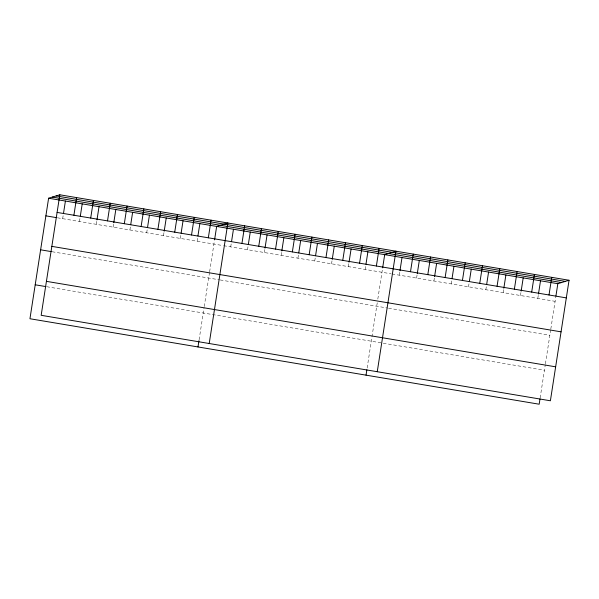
<?xml version="1.0" encoding="UTF-8"?>
<svg xmlns="http://www.w3.org/2000/svg" width="599" height="599" viewBox="0 0 599 599"><rect width="100%" height="100%" fill="white"/><g stroke="black" fill="none" stroke-linecap="round" stroke-linejoin="round"><path stroke-width="0.45" stroke-dasharray="3 2.25" d="M62.685 218.68L63.224 215.153M79.487 221.495L80.169 217.093M96.289 224.318L96.836 220.791M113.099 227.141L113.78 222.731M129.901 229.964L130.447 226.437M146.703 232.779L147.249 229.252M163.505 235.602L164.051 232.075M180.314 238.424L180.995 234.014M197.116 241.24L197.663 237.713M199.1 339.805L204.102 307.474M204.244 306.553L209.493 272.657M209.635 271.759L214.464 240.536M230.727 246.885L231.409 242.475M247.529 249.701L248.211 245.298M264.331 252.523L264.878 248.997M281.141 255.346L281.687 251.82M297.943 258.169L298.624 253.759M314.745 260.984L315.433 256.574M331.554 263.807L332.235 259.397M348.356 266.63L348.903 263.103M365.158 269.445L365.839 265.043M367.142 368.011L377.265 302.645M377.812 299.073L382.514 268.741M399.278 275.173L399.825 271.647M416.59 278.078L417.271 273.676M433.908 280.983L434.455 277.457M451.219 283.889L451.766 280.369M468.53 286.801L469.077 283.275M485.849 289.706L486.53 285.296M503.16 292.612L503.707 289.085M520.471 295.517L521.018 291.99M537.79 298.422L538.336 294.895M540.141 397.961L545.285 364.739M545.427 363.818L550.676 329.922M550.81 329.023L555.782 296.917M57.377 217.789L222.768 245.545M223.652 245.695L391.08 273.795M391.986 273.953L555.101 301.327M52.12 251.737L219.279 279.8M220.162 279.943L387.643 308.058M388.556 308.208L549.845 335.283M46.707 286.719L544.431 370.264"/><path stroke-width="0.9" d="M59.825 194.787L41.166 315.306L550.391 400.776L569.05 280.257L59.825 194.787L48.609 198.224L29.95 318.743L539.175 404.213L540.006 398.852M63.501 213.386L65.411 201.047M73.902 215.236L76.635 197.603M80.303 216.209L82.213 203.862M90.704 218.058L93.437 200.425M96.971 219.908L99.022 206.685M107.513 220.881L110.238 203.248M113.78 222.731L115.824 209.508M124.315 223.697L127.048 206.063M130.717 224.67L132.626 212.331M141.117 226.519L143.85 208.886M147.526 227.493L149.436 215.146M157.926 229.342L160.652 211.709M164.193 231.192L166.237 217.969M174.728 232.157L177.461 214.532M181.13 233.131L183.039 220.791M191.53 234.98L194.263 217.347M197.94 235.954L199.849 223.607M208.34 237.803L211.065 220.17M197.992 346.948L198.965 340.696M214.607 239.652L216.651 226.429L227.867 222.993L209.216 343.512M231.543 241.592L233.453 229.252M241.944 243.441L244.677 225.808M248.345 244.414L250.262 232.068M258.753 246.264L261.478 228.631M265.02 248.113L267.064 234.89M275.555 249.087L278.28 231.454M281.822 250.936L283.866 237.713M292.357 251.902L295.09 234.269M298.759 252.875L300.676 240.536M309.166 254.725L311.892 237.092M315.568 255.698L317.477 243.351M325.968 257.548L328.694 239.914M332.235 259.397L334.279 246.174M342.77 260.363L345.503 242.737M349.037 262.22L351.089 248.997M359.572 263.186L362.305 245.553M365.982 264.159L367.891 251.812M376.382 266.008L379.107 248.375M366.034 375.154L366.865 369.793M382.649 267.858L384.693 254.635L395.917 251.198L377.258 371.717M399.96 270.763L402.011 257.54M410.495 271.736L413.228 254.103M417.271 273.676L419.322 260.445M427.813 274.642L430.539 257.008M434.589 276.581L436.634 263.35M445.124 277.547L447.857 259.914M452.035 278.602L453.952 266.263M462.435 280.452L465.168 262.819M469.354 281.508L471.263 269.168M479.754 283.357L482.48 265.724M486.665 284.413L488.574 272.073M497.065 286.262L499.798 268.629M503.841 288.201L505.893 274.978M514.376 289.167L517.109 271.534M521.152 291.107L523.204 277.884M531.695 292.08L534.42 274.447M538.471 294.012L540.515 280.789M549.006 294.985L551.739 277.352M555.917 296.041L557.834 283.694L569.05 280.257M56.126 195.918L565.351 281.388M52.308 197.086L561.533 282.563M48.609 198.224L557.834 283.694M57.1 212.42L566.317 297.89M45.876 215.857L56.493 217.639M51.843 246.369L561.061 331.839M40.62 249.813L51.237 251.595M46.422 281.35L555.647 366.82M35.206 284.795L45.816 286.577"/></g></svg>
